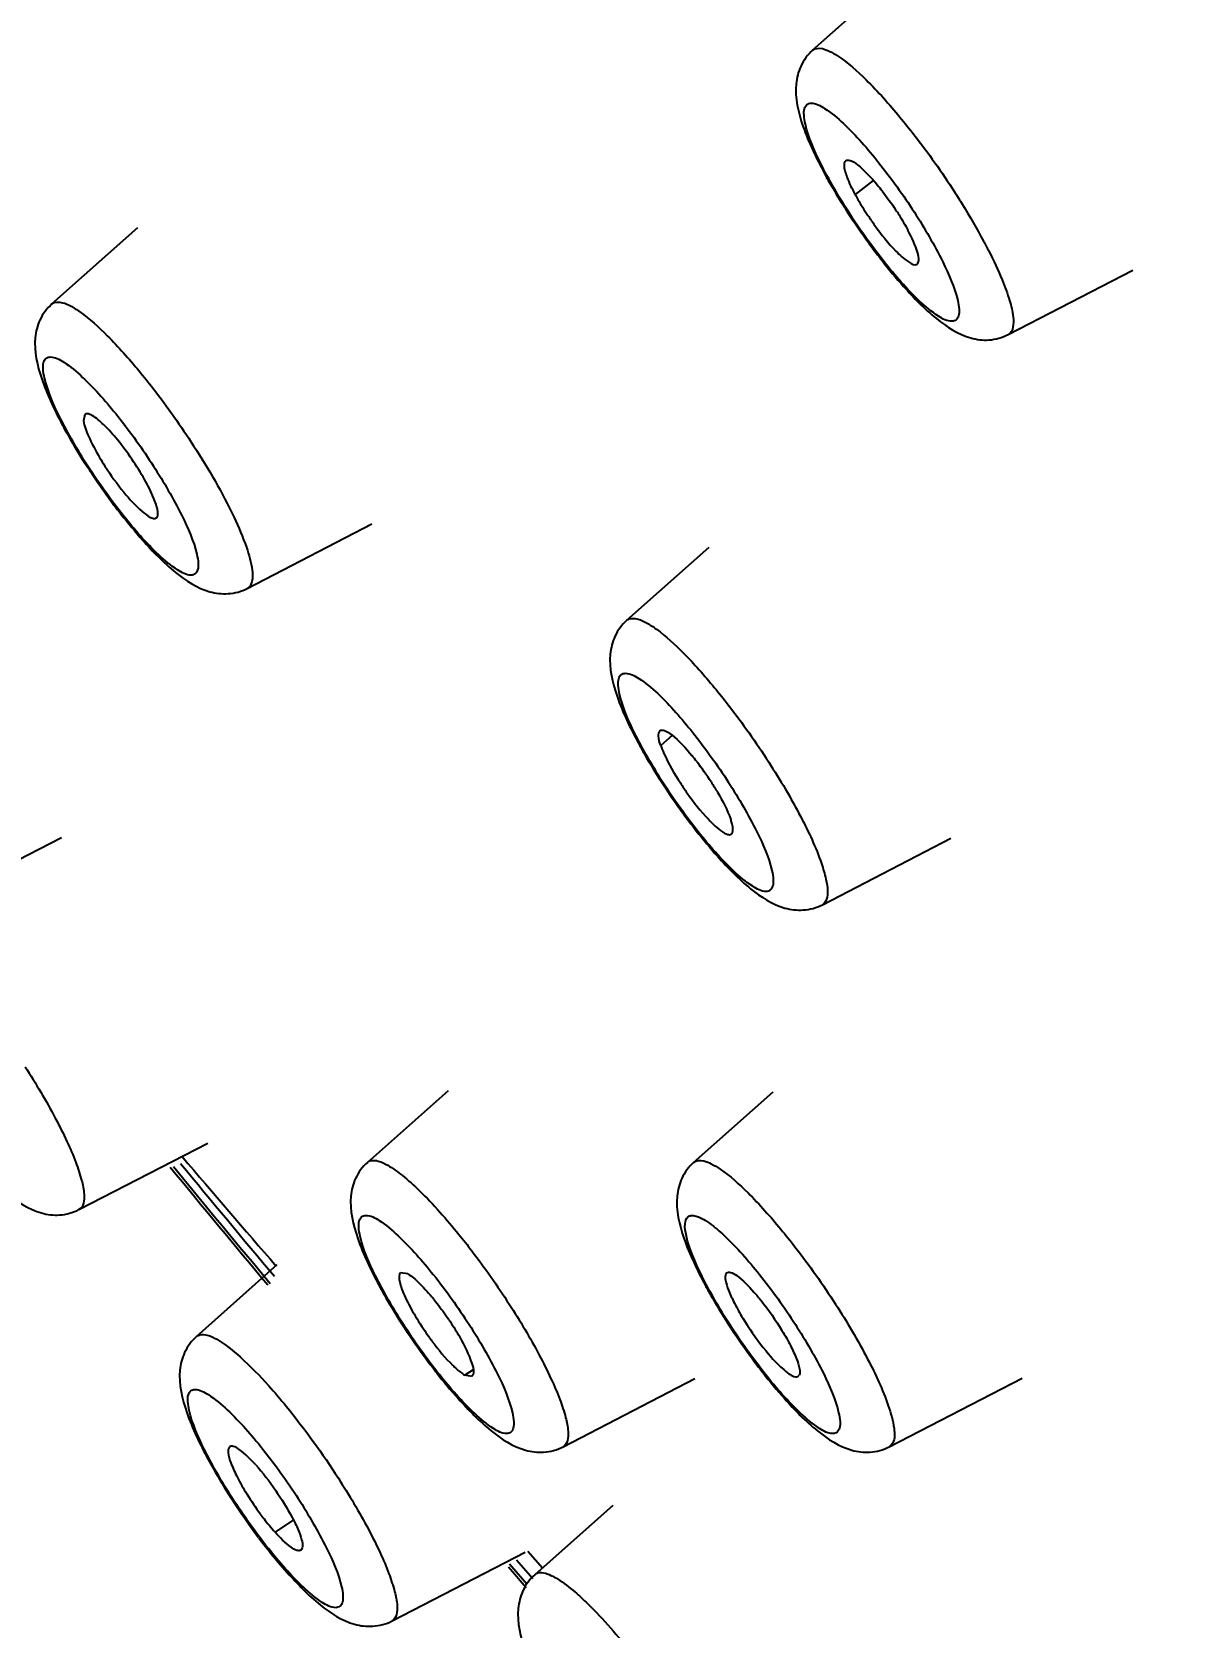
# Model space of a CAD drawing. Extents: x 0 to 3160, y 0 to 2315.
# Drawn here: x 1964.91 to 1973.2, y 1097.11 to 1108.52 of the extents above; entities that cross this region are included whole.
import ezdxf

# ---------------------------------------------------------------- set-up
doc = ezdxf.new("R2010")
doc.units = 0
doc.header["$LTSCALE"] = 3
doc.header["$MEASUREMENT"] = 0
doc.header["$PDMODE"] = 3
doc.header["$PDSIZE"] = -10
doc.layers.get('0').update_dxf_attribs({"linetype": 'CONTINUOUS'})
doc.layers.get('DEFPOINTS').update_dxf_attribs({"linetype": 'CONTINUOUS'})
doc.styles.add('Daelim Dimension', font='')
doc.styles.get('Daelim Dimension').set_extended_font_data('나눔고딕')
doc.dimstyles.new('DEFAULT', dxfattribs={"dimscale": 2, "dimtxt": 2, "dimasz": 2, "dimexe": 0, "dimexo": 2, "dimgap": 1, "dimtad": 1, "dimdec": 1, "dimzin": 9, "dimdsep": 46, "dimtxsty": 'Daelim Dimension', "dimcen": 0.5, "dimclrd": 252, "dimclre": 252, "dimclrt": 3, "dimadec": 1, "dimazin": 0, "dimtfac": 1, "dimtdec": 1, "dimtix": 1, "dimtmove": 0, "dimatfit": 3, "dimfxl": 1, "dimtolj": 1, "dimtzin": 1, "dimlwd": 9, "dimlwe": 9, "dimarcsym": 0})

# ---------------------------------------------------------------- blocks, each defined once
blk = doc.blocks.new('*D8')
at = {"color": 5, "lineweight": 9, "ltscale": 0.5, "transparency": 16777216}
for p, q in [((1965.638, 1392.304), (2311.07, 1392.304)), ((2309.07, 426.811), (2309.07, 1384.304)), ((2143.238, 418.811), (2311.07, 418.811))]:
    blk.add_line(p, q, dxfattribs=at)
at = {"color": 5, "ltscale": 0.5, "transparency": 16777216}
for points in [[(2307.737, 1384.304), (2310.404, 1384.304), (2309.07, 1392.304)], [(2307.737, 426.811), (2310.404, 426.811), (2309.07, 418.811)]]:
    blk.add_solid(points, dxfattribs=at)
at = {"layer": 'DEFPOINTS', "color": 0, "ltscale": 0.5, "transparency": 16777216}
for p in [(1961.638, 1392.304), (2309.07, 1392.304), (2139.238, 418.811)]:
    blk.add_point(p, dxfattribs=at)
at = {"color": 7, "ltscale": 0.5, "transparency": 16777216, "insert": (2293.365, 905.558), "char_height": 20, "attachment_point": 5, "rotation": 90, "style": 'Daelim Dimension'}
blk.add_mtext('\\A1;(920~1380)', dxfattribs=at)

msp = doc.modelspace()

# ---------------------------------------------------------------- linework, layer by layer
at = {"color": 7, "linetype": 'Continuous'}
for p, q in [((1970.49, 1108.393), (1971.088, 1108.925)), ((1965.049, 1106.578), (1965.665, 1107.126)), ((1971.889, 1106.359), (1972.781, 1106.82)), ((1965.285, 1105.788), (1965.276, 1105.743)), ((1966.447, 1104.543), (1967.338, 1105.004)), ((1969.161, 1104.315), (1969.749, 1104.838)), ((1964.185, 1102.28), (1965.117, 1102.762)), ((1970.56, 1102.28), (1971.478, 1102.755)), ((1967.306, 1100.437), (1967.885, 1100.952)), ((1969.639, 1100.437), (1970.208, 1100.942)), ((1965.243, 1100.099), (1966.165, 1100.575)), ((1966.084, 1099.191), (1966.661, 1099.705)), ((1967.595, 1099.639), (1967.542, 1099.646)), ((1969.87, 1099.639), (1969.875, 1099.646)), ((1968.052, 1098.906), (1968.002, 1098.915)), ((1968.705, 1098.402), (1969.648, 1098.89)), ((1970.386, 1098.907), (1970.394, 1098.915)), ((1971.038, 1098.402), (1971.988, 1098.893)), ((1968.503, 1097.487), (1969.063, 1097.985)), ((1967.482, 1097.156), (1968.435, 1097.649)), ((1968.453, 1097.655), (1968.559, 1097.537)), ((1968.442, 1097.393), (1968.314, 1097.54))]:
    msp.add_line(p, q, dxfattribs=at)
at = {"color": 9, "linetype": 'Continuous'}
for p, q in [((1970.922, 1107.462), (1970.795, 1107.362)), ((1969.486, 1103.49), (1969.404, 1103.42)), ((1968.063, 1098.952), (1968.002, 1098.915)), ((1971.064, 1098.43), (1971.038, 1098.402)), ((1966.77, 1097.874), (1966.645, 1097.791)), ((1968.447, 1097.419), (1968.322, 1097.563)), ((1968.371, 1097.594), (1968.488, 1097.46))]:
    msp.add_line(p, q, dxfattribs=at)
at = {"color": 7, "linetype": 'Continuous'}
for centre, radius, start, end in [((1974.585, 1109.716), 4.576, 211.7871, 212.7947), ((1974.746, 1109.821), 4.768, 212.8006, 216.1477), ((1974.629, 1109.734), 4.623, 216.137, 216.9614), ((1968.101, 1107.3), 3.373, 207.9439, 208.3243), ((1968.242, 1107.376), 3.534, 208.3254, 208.8584), ((1969.229, 1107.956), 4.678, 212.7952, 213.753), ((1967.105, 1106.499), 1.995, 210.7207, 212.8051), ((1969.333, 1108.025), 4.803, 213.7477, 216.1374), ((1969.187, 1107.919), 4.623, 216.137, 216.9614), ((1972.49, 1105.187), 3.688, 208.349, 209.7466), ((1973.022, 1105.492), 4.301, 209.7585, 212.8504), ((1968.137, 1102.127), 1.926, 37.6556, 39.334), ((1967.954, 1101.984), 2.158, 32.9653, 37.6818), ((1973.417, 1105.742), 4.768, 212.8006, 216.1477), ((1973.3, 1105.656), 4.623, 216.137, 216.9614), ((2072.919, 1191.615), 140.505, 220.43866, 220.85884), ((2076.889, 1191.622), 143.668, 219.41499, 219.85111), ((1970.497, 1101.234), 3.531, 208.3253, 208.8418), ((1971.561, 1101.864), 4.768, 212.8006, 216.1477), ((1973.895, 1101.864), 4.768, 212.8006, 216.1477), ((1971.445, 1101.777), 4.623, 216.137, 216.9614), ((1973.778, 1101.777), 4.623, 216.137, 216.9614), ((1970.339, 1100.619), 4.768, 212.8006, 216.1477), ((1968.238, 1099.176), 2.111, 211.7778, 216.4607), ((1970.222, 1100.532), 4.623, 216.137, 216.9614), ((1970.091, 1100.433), 4.459, 216.9627, 217.5438)]:
    msp.add_arc(centre, radius, start, end, dxfattribs=at)
at = {"color": 9, "linetype": 'Continuous'}
for centre, radius, start, end in [((2076.043, 1191.005), 142.603, 219.44381, 219.87988), ((2074.988, 1190.25), 141.254, 219.48512, 219.91119)]:
    msp.add_arc(centre, radius, start, end, dxfattribs=at)
at = {"color": 7, "linetype": 'Continuous'}
for points, knots in [([(1970.49, 1108.393), (1970.455, 1108.362), (1970.399, 1108.285), (1970.376, 1108.195), (1970.372, 1108.152)], [0, 0, 0, 0, 0.523602, 1, 1, 1, 1]), ([(1970.372, 1108.152), (1970.362, 1108.05), (1970.417, 1107.823), (1970.516, 1107.622), (1970.574, 1107.514)], [0, 0, 0, 0, 0.453592, 1, 1, 1, 1]), ([(1970.717, 1107.57), (1970.717, 1107.574), (1970.717, 1107.585), (1970.721, 1107.597), (1970.727, 1107.602)], [0, 0, 0, 0, 0.314077, 1, 1, 1, 1]), ([(1970.795, 1107.362), (1970.773, 1107.402), (1970.742, 1107.469), (1970.718, 1107.541), (1970.717, 1107.57)], [0, 0, 0, 0, 0.605107, 1, 1, 1, 1]), ([(1970.727, 1107.602), (1970.735, 1107.609), (1970.771, 1107.605), (1970.848, 1107.546), (1970.91, 1107.481), (1970.953, 1107.429)], [0, 0, 0, 0, 0.107506, 0.308513, 1, 1, 1, 1]), ([(1970.574, 1107.514), (1970.583, 1107.496), (1970.622, 1107.426), (1970.663, 1107.357), (1970.695, 1107.306)], [0, 0, 0, 0, 0.242964, 1, 1, 1, 1]), ([(1970.795, 1107.362), (1970.801, 1107.35), (1970.829, 1107.299), (1970.86, 1107.249), (1970.885, 1107.212)], [0, 0, 0, 0, 0.237259, 1, 1, 1, 1]), ([(1970.953, 1107.429), (1970.965, 1107.415), (1971.01, 1107.358), (1971.053, 1107.298), (1971.084, 1107.252)], [0, 0, 0, 0, 0.240422, 1, 1, 1, 1]), ([(1970.885, 1107.212), (1970.901, 1107.188), (1970.963, 1107.098), (1971.031, 1107.013), (1971.086, 1106.956)], [0, 0, 0, 0, 0.267682, 1, 1, 1, 1]), ([(1971.084, 1107.252), (1971.092, 1107.24), (1971.123, 1107.192), (1971.152, 1107.143), (1971.171, 1107.106)], [0, 0, 0, 0, 0.26011, 1, 1, 1, 1]), ([(1971.237, 1106.862), (1971.245, 1106.868), (1971.253, 1106.899), (1971.233, 1106.982), (1971.199, 1107.053), (1971.171, 1107.106)], [0, 0, 0, 0, 0.113209, 0.315377, 1, 1, 1, 1]), ([(1970.935, 1106.955), (1970.952, 1106.932), (1971.018, 1106.847), (1971.087, 1106.763), (1971.14, 1106.704)], [0, 0, 0, 0, 0.259605, 1, 1, 1, 1]), ([(1971.086, 1106.956), (1971.115, 1106.927), (1971.153, 1106.889), (1971.22, 1106.852), (1971.237, 1106.862)], [0, 0, 0, 0, 0.676142, 1, 1, 1, 1]), ([(1971.14, 1106.704), (1971.213, 1106.622), (1971.354, 1106.476), (1971.531, 1106.36), (1971.621, 1106.335)], [0, 0, 0, 0, 0.539944, 1, 1, 1, 1]), ([(1965.049, 1106.578), (1965.013, 1106.546), (1964.957, 1106.47), (1964.934, 1106.38), (1964.93, 1106.336)], [0, 0, 0, 0, 0.523602, 1, 1, 1, 1]), ([(1964.93, 1106.336), (1964.921, 1106.238), (1964.972, 1106.018), (1965.066, 1105.824), (1965.121, 1105.719)], [0, 0, 0, 0, 0.456059, 1, 1, 1, 1]), ([(1971.621, 1106.335), (1971.663, 1106.323), (1971.756, 1106.312), (1971.847, 1106.337), (1971.889, 1106.359)], [0, 0, 0, 0, 0.476393, 1, 1, 1, 1]), ([(1965.276, 1105.743), (1965.28, 1105.704), (1965.316, 1105.614), (1965.361, 1105.529), (1965.39, 1105.48)], [0, 0, 0, 0, 0.404565, 1, 1, 1, 1]), ([(1965.338, 1105.78), (1965.333, 1105.783), (1965.317, 1105.791), (1965.294, 1105.796), (1965.285, 1105.788)], [0, 0, 0, 0, 0.348028, 1, 1, 1, 1]), ([(1965.712, 1105.322), (1965.656, 1105.421), (1965.563, 1105.558), (1965.432, 1105.706), (1965.368, 1105.762), (1965.338, 1105.78)], [0, 0, 0, 0, 0.576295, 0.825266, 1, 1, 1, 1]), ([(1965.147, 1105.671), (1965.159, 1105.65), (1965.206, 1105.566), (1965.256, 1105.484), (1965.296, 1105.422)], [0, 0, 0, 0, 0.24315, 1, 1, 1, 1]), ([(1965.428, 1105.418), (1965.47, 1105.354), (1965.552, 1105.24), (1965.646, 1105.135), (1965.694, 1105.094)], [0, 0, 0, 0, 0.550881, 1, 1, 1, 1]), ([(1965.806, 1105.094), (1965.802, 1105.127), (1965.773, 1105.206), (1965.736, 1105.279), (1965.712, 1105.322)], [0, 0, 0, 0, 0.40756, 1, 1, 1, 1]), ([(1965.493, 1105.139), (1965.51, 1105.117), (1965.576, 1105.031), (1965.645, 1104.948), (1965.698, 1104.888)], [0, 0, 0, 0, 0.259605, 1, 1, 1, 1]), ([(1965.694, 1105.094), (1965.713, 1105.078), (1965.74, 1105.055), (1965.783, 1105.04), (1965.795, 1105.047)], [0, 0, 0, 0, 0.654681, 1, 1, 1, 1]), ([(1965.795, 1105.047), (1965.797, 1105.048), (1965.81, 1105.061), (1965.808, 1105.08), (1965.806, 1105.094)], [0, 0, 0, 0, 0.187393, 1, 1, 1, 1]), ([(1965.698, 1104.888), (1965.771, 1104.806), (1965.912, 1104.66), (1966.089, 1104.544), (1966.179, 1104.519)], [0, 0, 0, 0, 0.539944, 1, 1, 1, 1]), ([(1966.179, 1104.519), (1966.221, 1104.508), (1966.314, 1104.497), (1966.405, 1104.521), (1966.447, 1104.543)], [0, 0, 0, 0, 0.476393, 1, 1, 1, 1]), ([(1969.161, 1104.315), (1969.126, 1104.283), (1969.07, 1104.207), (1969.047, 1104.117), (1969.043, 1104.073)], [0, 0, 0, 0, 0.523602, 1, 1, 1, 1]), ([(1969.043, 1104.073), (1969.033, 1103.972), (1969.088, 1103.745), (1969.186, 1103.544), (1969.245, 1103.436)], [0, 0, 0, 0, 0.453692, 1, 1, 1, 1]), ([(1969.404, 1103.42), (1969.396, 1103.442), (1969.386, 1103.474), (1969.388, 1103.516), (1969.398, 1103.524)], [0, 0, 0, 0, 0.649419, 1, 1, 1, 1]), ([(1969.398, 1103.524), (1969.406, 1103.532), (1969.443, 1103.525), (1969.52, 1103.467), (1969.583, 1103.401), (1969.627, 1103.348)], [0, 0, 0, 0, 0.109097, 0.312801, 1, 1, 1, 1]), ([(1969.404, 1103.42), (1969.41, 1103.401), (1969.449, 1103.307), (1969.5, 1103.219), (1969.544, 1103.151)], [0, 0, 0, 0, 0.204013, 1, 1, 1, 1]), ([(1969.544, 1103.151), (1969.56, 1103.127), (1969.621, 1103.036), (1969.689, 1102.949), (1969.745, 1102.891)], [0, 0, 0, 0, 0.263908, 1, 1, 1, 1]), ([(1969.764, 1103.159), (1969.78, 1103.134), (1969.833, 1103.048), (1969.881, 1102.959), (1969.904, 1102.89)], [0, 0, 0, 0, 0.286702, 1, 1, 1, 1]), ([(1969.606, 1102.876), (1969.623, 1102.854), (1969.689, 1102.768), (1969.757, 1102.685), (1969.811, 1102.625)], [0, 0, 0, 0, 0.259605, 1, 1, 1, 1]), ([(1969.745, 1102.891), (1969.776, 1102.858), (1969.819, 1102.816), (1969.876, 1102.782), (1969.9, 1102.78), (1969.907, 1102.784)], [0, 0, 0, 0, 0.6712, 0.875403, 1, 1, 1, 1]), ([(1969.907, 1102.784), (1969.918, 1102.79), (1969.924, 1102.835), (1969.912, 1102.867), (1969.904, 1102.89)], [0, 0, 0, 0, 0.338294, 1, 1, 1, 1]), ([(1969.811, 1102.625), (1969.884, 1102.543), (1970.025, 1102.397), (1970.202, 1102.281), (1970.292, 1102.256)], [0, 0, 0, 0, 0.539944, 1, 1, 1, 1]), ([(1970.292, 1102.256), (1970.334, 1102.245), (1970.426, 1102.234), (1970.518, 1102.258), (1970.56, 1102.28)], [0, 0, 0, 0, 0.476393, 1, 1, 1, 1]), ([(1964.493, 1100.444), (1964.567, 1100.362), (1964.708, 1100.216), (1964.884, 1100.1), (1964.975, 1100.075)], [0, 0, 0, 0, 0.539944, 1, 1, 1, 1]), ([(1967.306, 1100.437), (1967.27, 1100.405), (1967.215, 1100.329), (1967.192, 1100.238), (1967.188, 1100.195)], [0, 0, 0, 0, 0.523602, 1, 1, 1, 1]), ([(1969.639, 1100.437), (1969.604, 1100.405), (1969.548, 1100.329), (1969.525, 1100.238), (1969.521, 1100.195)], [0, 0, 0, 0, 0.523602, 1, 1, 1, 1]), ([(1967.188, 1100.195), (1967.178, 1100.094), (1967.233, 1099.867), (1967.331, 1099.666), (1967.389, 1099.558)], [0, 0, 0, 0, 0.453756, 1, 1, 1, 1]), ([(1969.521, 1100.195), (1969.511, 1100.094), (1969.566, 1099.867), (1969.664, 1099.666), (1969.722, 1099.558)], [0, 0, 0, 0, 0.453698, 1, 1, 1, 1]), ([(1964.975, 1100.075), (1965.017, 1100.063), (1965.109, 1100.052), (1965.2, 1100.077), (1965.243, 1100.099)], [0, 0, 0, 0, 0.476393, 1, 1, 1, 1]), ([(1967.542, 1099.646), (1967.529, 1099.635), (1967.535, 1099.574), (1967.567, 1099.488), (1967.631, 1099.362), (1967.686, 1099.275), (1967.718, 1099.229)], [0, 0, 0, 0, 0.109937, 0.327996, 0.638253, 1, 1, 1, 1]), ([(1967.595, 1099.639), (1967.623, 1099.623), (1967.683, 1099.57), (1967.736, 1099.511), (1967.766, 1099.475)], [0, 0, 0, 0, 0.412793, 1, 1, 1, 1]), ([(1969.87, 1099.639), (1969.863, 1099.626), (1969.867, 1099.583), (1969.89, 1099.514), (1969.932, 1099.423), (1969.969, 1099.358), (1969.99, 1099.323)], [0, 0, 0, 0, 0.12861, 0.346394, 0.644463, 1, 1, 1, 1]), ([(1969.875, 1099.646), (1969.882, 1099.652), (1969.913, 1099.651), (1969.98, 1099.605), (1970.033, 1099.552), (1970.07, 1099.509)], [0, 0, 0, 0, 0.113148, 0.313715, 1, 1, 1, 1]), ([(1967.404, 1099.53), (1967.415, 1099.51), (1967.463, 1099.425), (1967.514, 1099.342), (1967.553, 1099.281)], [0, 0, 0, 0, 0.243106, 1, 1, 1, 1]), ([(1967.766, 1099.475), (1967.775, 1099.464), (1967.813, 1099.418), (1967.848, 1099.369), (1967.874, 1099.332)], [0, 0, 0, 0, 0.2407, 1, 1, 1, 1]), ([(1969.722, 1099.558), (1969.735, 1099.535), (1969.787, 1099.441), (1969.843, 1099.349), (1969.887, 1099.281)], [0, 0, 0, 0, 0.241717, 1, 1, 1, 1]), ([(1970.07, 1099.509), (1970.088, 1099.489), (1970.161, 1099.402), (1970.226, 1099.308), (1970.271, 1099.234)], [0, 0, 0, 0, 0.235659, 1, 1, 1, 1]), ([(1967.718, 1099.229), (1967.734, 1099.205), (1967.795, 1099.12), (1967.862, 1099.037), (1967.917, 1098.984)], [0, 0, 0, 0, 0.272559, 1, 1, 1, 1]), ([(1967.874, 1099.332), (1967.883, 1099.32), (1967.915, 1099.272), (1967.945, 1099.223), (1967.967, 1099.186)], [0, 0, 0, 0, 0.255961, 1, 1, 1, 1]), ([(1969.99, 1099.323), (1970.035, 1099.25), (1970.125, 1099.121), (1970.229, 1099.001), (1970.283, 1098.954)], [0, 0, 0, 0, 0.546349, 1, 1, 1, 1]), ([(1970.271, 1099.234), (1970.293, 1099.199), (1970.33, 1099.133), (1970.373, 1099.041), (1970.396, 1098.972), (1970.401, 1098.928), (1970.394, 1098.915)], [0, 0, 0, 0, 0.355194, 0.653311, 0.871609, 1, 1, 1, 1]), ([(1966.084, 1099.191), (1966.048, 1099.159), (1965.992, 1099.083), (1965.969, 1098.993), (1965.965, 1098.95)], [0, 0, 0, 0, 0.523602, 1, 1, 1, 1]), ([(1967.967, 1099.186), (1968.001, 1099.126), (1968.04, 1099.043), (1968.068, 1098.949), (1968.062, 1098.912), (1968.052, 1098.906)], [0, 0, 0, 0, 0.683574, 0.889675, 1, 1, 1, 1]), ([(1967.751, 1098.998), (1967.767, 1098.975), (1967.833, 1098.89), (1967.902, 1098.807), (1967.955, 1098.747)], [0, 0, 0, 0, 0.259605, 1, 1, 1, 1]), ([(1970.084, 1098.998), (1970.101, 1098.975), (1970.167, 1098.89), (1970.235, 1098.807), (1970.289, 1098.747)], [0, 0, 0, 0, 0.259605, 1, 1, 1, 1]), ([(1965.965, 1098.95), (1965.955, 1098.848), (1966.01, 1098.621), (1966.108, 1098.421), (1966.167, 1098.312)], [0, 0, 0, 0, 0.453705, 1, 1, 1, 1]), ([(1967.917, 1098.984), (1967.925, 1098.976), (1967.952, 1098.951), (1967.98, 1098.928), (1968.002, 1098.915)], [0, 0, 0, 0, 0.297552, 1, 1, 1, 1]), ([(1970.283, 1098.954), (1970.303, 1098.937), (1970.33, 1098.913), (1970.375, 1098.899), (1970.386, 1098.906)], [0, 0, 0, 0, 0.659576, 1, 1, 1, 1]), ([(1967.955, 1098.747), (1968.029, 1098.665), (1968.17, 1098.519), (1968.346, 1098.403), (1968.437, 1098.378)], [0, 0, 0, 0, 0.539944, 1, 1, 1, 1]), ([(1970.289, 1098.747), (1970.362, 1098.665), (1970.503, 1098.519), (1970.68, 1098.403), (1970.77, 1098.378)], [0, 0, 0, 0, 0.539944, 1, 1, 1, 1]), ([(1966.167, 1098.312), (1966.179, 1098.29), (1966.231, 1098.196), (1966.287, 1098.104), (1966.331, 1098.035)], [0, 0, 0, 0, 0.241714, 1, 1, 1, 1]), ([(1966.32, 1098.401), (1966.31, 1098.392), (1966.308, 1098.346), (1966.332, 1098.276), (1966.378, 1098.175), (1966.419, 1098.103), (1966.443, 1098.064)], [0, 0, 0, 0, 0.110942, 0.3216, 0.628247, 1, 1, 1, 1]), ([(1966.507, 1098.273), (1966.471, 1098.313), (1966.421, 1098.362), (1966.356, 1098.406), (1966.327, 1098.407), (1966.32, 1098.401)], [0, 0, 0, 0, 0.683882, 0.885781, 1, 1, 1, 1]), ([(1968.437, 1098.378), (1968.479, 1098.366), (1968.571, 1098.355), (1968.662, 1098.38), (1968.705, 1098.402)], [0, 0, 0, 0, 0.476393, 1, 1, 1, 1]), ([(1970.77, 1098.378), (1970.812, 1098.366), (1970.904, 1098.355), (1970.996, 1098.38), (1971.038, 1098.402)], [0, 0, 0, 0, 0.476393, 1, 1, 1, 1]), ([(1966.507, 1098.273), (1966.558, 1098.216), (1966.651, 1098.094), (1966.749, 1097.937), (1966.809, 1097.816), (1966.834, 1097.745), (1966.846, 1097.696), (1966.837, 1097.667), (1966.829, 1097.661)], [0, 0, 0, 0, 0.321182, 0.644983, 0.782035, 0.889195, 0.959679, 1, 1, 1, 1]), ([(1966.54, 1097.921), (1966.549, 1097.909), (1966.582, 1097.865), (1966.617, 1097.822), (1966.645, 1097.791)], [0, 0, 0, 0, 0.26247, 1, 1, 1, 1]), ([(1966.829, 1097.661), (1966.821, 1097.657), (1966.793, 1097.66), (1966.729, 1097.702), (1966.68, 1097.752), (1966.645, 1097.791)], [0, 0, 0, 0, 0.11822, 0.322207, 1, 1, 1, 1]), ([(1966.556, 1097.716), (1966.57, 1097.697), (1966.627, 1097.624), (1966.687, 1097.553), (1966.733, 1097.502)], [0, 0, 0, 0, 0.258884, 1, 1, 1, 1]), ([(1966.733, 1097.502), (1966.806, 1097.42), (1966.947, 1097.273), (1967.124, 1097.158), (1967.214, 1097.132)], [0, 0, 0, 0, 0.539944, 1, 1, 1, 1]), ([(1968.503, 1097.487), (1968.467, 1097.456), (1968.412, 1097.379), (1968.389, 1097.289), (1968.385, 1097.246)], [0, 0, 0, 0, 0.523602, 1, 1, 1, 1]), ([(1968.385, 1097.246), (1968.375, 1097.144), (1968.43, 1096.918), (1968.528, 1096.717), (1968.586, 1096.609)], [0, 0, 0, 0, 0.453732, 1, 1, 1, 1]), ([(1967.214, 1097.132), (1967.256, 1097.121), (1967.349, 1097.11), (1967.44, 1097.134), (1967.482, 1097.156)], [0, 0, 0, 0, 0.476393, 1, 1, 1, 1])]:
    msp.add_open_spline(points, degree=3, knots=knots, dxfattribs=at)
at = {"color": 9, "linetype": 'Continuous'}
for points, knots in [([(1970.49, 1108.393), (1970.508, 1108.409), (1970.557, 1108.41), (1970.614, 1108.385), (1970.65, 1108.365), (1970.669, 1108.353)], [0, 0, 0, 0, 0.367949, 0.64526, 1, 1, 1, 1]), ([(1970.669, 1108.353), (1970.743, 1108.304), (1970.899, 1108.163), (1971.038, 1108.008), (1971.114, 1107.915)], [0, 0, 0, 0, 0.424882, 1, 1, 1, 1]), ([(1970.438, 1107.865), (1970.434, 1107.886), (1970.427, 1107.923), (1970.428, 1107.971), (1970.446, 1108.007), (1970.469, 1108.014), (1970.479, 1108.014)], [0, 0, 0, 0, 0.365131, 0.631135, 0.820486, 1, 1, 1, 1]), ([(1970.479, 1108.014), (1970.514, 1108.015), (1970.6, 1107.966), (1970.669, 1107.908), (1970.711, 1107.868)], [0, 0, 0, 0, 0.371634, 1, 1, 1, 1]), ([(1971.114, 1107.915), (1971.148, 1107.874), (1971.286, 1107.702), (1971.414, 1107.521), (1971.505, 1107.38)], [0, 0, 0, 0, 0.241234, 1, 1, 1, 1]), ([(1970.748, 1107.234), (1970.675, 1107.348), (1970.557, 1107.551), (1970.461, 1107.768), (1970.438, 1107.865)], [0, 0, 0, 0, 0.578747, 1, 1, 1, 1]), ([(1970.711, 1107.868), (1970.802, 1107.783), (1970.98, 1107.578), (1971.138, 1107.357), (1971.218, 1107.234)], [0, 0, 0, 0, 0.460312, 1, 1, 1, 1]), ([(1971.505, 1107.38), (1971.524, 1107.35), (1971.596, 1107.235), (1971.665, 1107.117), (1971.712, 1107.028)], [0, 0, 0, 0, 0.259338, 1, 1, 1, 1]), ([(1971.255, 1106.599), (1971.164, 1106.685), (1970.985, 1106.89), (1970.827, 1107.111), (1970.748, 1107.234)], [0, 0, 0, 0, 0.460312, 1, 1, 1, 1]), ([(1971.218, 1107.234), (1971.291, 1107.12), (1971.409, 1106.916), (1971.505, 1106.699), (1971.528, 1106.603)], [0, 0, 0, 0, 0.578747, 1, 1, 1, 1]), ([(1971.712, 1107.028), (1971.726, 1107.004), (1971.773, 1106.913), (1971.817, 1106.819), (1971.846, 1106.75)], [0, 0, 0, 0, 0.269168, 1, 1, 1, 1]), ([(1971.846, 1106.75), (1971.865, 1106.701), (1971.898, 1106.612), (1971.93, 1106.489), (1971.928, 1106.379), (1971.889, 1106.359)], [0, 0, 0, 0, 0.385609, 0.679921, 1, 1, 1, 1]), ([(1965.049, 1106.578), (1965.068, 1106.595), (1965.124, 1106.593), (1965.188, 1106.562), (1965.228, 1106.537), (1965.25, 1106.521)], [0, 0, 0, 0, 0.35786, 0.638307, 1, 1, 1, 1]), ([(1971.487, 1106.454), (1971.452, 1106.453), (1971.366, 1106.502), (1971.297, 1106.56), (1971.255, 1106.599)], [0, 0, 0, 0, 0.371634, 1, 1, 1, 1]), ([(1971.528, 1106.603), (1971.532, 1106.582), (1971.539, 1106.545), (1971.538, 1106.496), (1971.52, 1106.46), (1971.497, 1106.454), (1971.487, 1106.454)], [0, 0, 0, 0, 0.365131, 0.631135, 0.820486, 1, 1, 1, 1]), ([(1965.25, 1106.521), (1965.32, 1106.471), (1965.468, 1106.335), (1965.601, 1106.186), (1965.673, 1106.099)], [0, 0, 0, 0, 0.432507, 1, 1, 1, 1]), ([(1964.997, 1106.049), (1964.992, 1106.07), (1964.985, 1106.107), (1964.986, 1106.156), (1965.004, 1106.192), (1965.027, 1106.199), (1965.038, 1106.199)], [0, 0, 0, 0, 0.365131, 0.631135, 0.820486, 1, 1, 1, 1]), ([(1965.038, 1106.199), (1965.072, 1106.199), (1965.158, 1106.151), (1965.227, 1106.093), (1965.269, 1106.053)], [0, 0, 0, 0, 0.371634, 1, 1, 1, 1]), ([(1965.673, 1106.099), (1965.707, 1106.058), (1965.845, 1105.885), (1965.972, 1105.705), (1966.063, 1105.564)], [0, 0, 0, 0, 0.241281, 1, 1, 1, 1]), ([(1965.306, 1105.418), (1965.233, 1105.533), (1965.115, 1105.736), (1965.019, 1105.953), (1964.997, 1106.049)], [0, 0, 0, 0, 0.578747, 1, 1, 1, 1]), ([(1965.269, 1106.053), (1965.36, 1105.967), (1965.539, 1105.762), (1965.697, 1105.541), (1965.776, 1105.418)], [0, 0, 0, 0, 0.460312, 1, 1, 1, 1]), ([(1966.063, 1105.564), (1966.169, 1105.399), (1966.308, 1105.162), (1966.437, 1104.858), (1966.475, 1104.73), (1966.482, 1104.674)], [0, 0, 0, 0, 0.596653, 0.829623, 1, 1, 1, 1]), ([(1965.813, 1104.784), (1965.722, 1104.869), (1965.544, 1105.075), (1965.386, 1105.295), (1965.306, 1105.418)], [0, 0, 0, 0, 0.460312, 1, 1, 1, 1]), ([(1965.776, 1105.418), (1965.849, 1105.304), (1965.967, 1105.101), (1966.063, 1104.884), (1966.086, 1104.787)], [0, 0, 0, 0, 0.578747, 1, 1, 1, 1]), ([(1966.045, 1104.638), (1966.01, 1104.638), (1965.924, 1104.686), (1965.855, 1104.744), (1965.813, 1104.784)], [0, 0, 0, 0, 0.371634, 1, 1, 1, 1]), ([(1966.086, 1104.787), (1966.091, 1104.766), (1966.097, 1104.73), (1966.096, 1104.681), (1966.078, 1104.645), (1966.055, 1104.638), (1966.045, 1104.638)], [0, 0, 0, 0, 0.365131, 0.631135, 0.820486, 1, 1, 1, 1]), ([(1966.482, 1104.674), (1966.484, 1104.658), (1966.488, 1104.614), (1966.474, 1104.557), (1966.447, 1104.543)], [0, 0, 0, 0, 0.343028, 1, 1, 1, 1]), ([(1969.161, 1104.315), (1969.182, 1104.333), (1969.241, 1104.329), (1969.308, 1104.295), (1969.35, 1104.268), (1969.373, 1104.251)], [0, 0, 0, 0, 0.353998, 0.635673, 1, 1, 1, 1]), ([(1969.373, 1104.251), (1969.442, 1104.201), (1969.586, 1104.067), (1969.717, 1103.92), (1969.787, 1103.834)], [0, 0, 0, 0, 0.43551, 1, 1, 1, 1]), ([(1969.109, 1103.787), (1969.105, 1103.807), (1969.098, 1103.844), (1969.099, 1103.893), (1969.117, 1103.929), (1969.14, 1103.936), (1969.15, 1103.936)], [0, 0, 0, 0, 0.365131, 0.631135, 0.820486, 1, 1, 1, 1]), ([(1969.15, 1103.936), (1969.185, 1103.936), (1969.271, 1103.888), (1969.34, 1103.83), (1969.382, 1103.79)], [0, 0, 0, 0, 0.371634, 1, 1, 1, 1]), ([(1969.419, 1103.155), (1969.346, 1103.27), (1969.228, 1103.473), (1969.132, 1103.69), (1969.109, 1103.787)], [0, 0, 0, 0, 0.578747, 1, 1, 1, 1]), ([(1969.382, 1103.79), (1969.473, 1103.704), (1969.651, 1103.499), (1969.809, 1103.278), (1969.889, 1103.155)], [0, 0, 0, 0, 0.460312, 1, 1, 1, 1]), ([(1969.787, 1103.834), (1969.821, 1103.793), (1969.958, 1103.622), (1970.085, 1103.442), (1970.176, 1103.301)], [0, 0, 0, 0, 0.241351, 1, 1, 1, 1]), ([(1970.176, 1103.301), (1970.258, 1103.174), (1970.397, 1102.938), (1970.514, 1102.69), (1970.553, 1102.575)], [0, 0, 0, 0, 0.555338, 1, 1, 1, 1]), ([(1969.926, 1102.521), (1969.835, 1102.606), (1969.656, 1102.812), (1969.498, 1103.032), (1969.419, 1103.155)], [0, 0, 0, 0, 0.460312, 1, 1, 1, 1]), ([(1969.889, 1103.155), (1969.962, 1103.041), (1970.08, 1102.838), (1970.176, 1102.621), (1970.199, 1102.524)], [0, 0, 0, 0, 0.578747, 1, 1, 1, 1]), ([(1970.553, 1102.575), (1970.566, 1102.538), (1970.585, 1102.471), (1970.603, 1102.376), (1970.59, 1102.296), (1970.56, 1102.28)], [0, 0, 0, 0, 0.376236, 0.664912, 1, 1, 1, 1]), ([(1970.158, 1102.375), (1970.123, 1102.375), (1970.037, 1102.423), (1969.968, 1102.481), (1969.926, 1102.521)], [0, 0, 0, 0, 0.371634, 1, 1, 1, 1]), ([(1970.199, 1102.524), (1970.203, 1102.503), (1970.21, 1102.467), (1970.209, 1102.418), (1970.191, 1102.382), (1970.168, 1102.375), (1970.158, 1102.375)], [0, 0, 0, 0, 0.365131, 0.631135, 0.820486, 1, 1, 1, 1]), ([(1964.858, 1101.12), (1964.935, 1101.001), (1965.039, 1100.826), (1965.155, 1100.594), (1965.219, 1100.447), (1965.261, 1100.318), (1965.285, 1100.21), (1965.277, 1100.116), (1965.243, 1100.099)], [0, 0, 0, 0, 0.376855, 0.543148, 0.687781, 0.806869, 0.89777, 1, 1, 1, 1]), ([(1967.306, 1100.437), (1967.313, 1100.443), (1967.338, 1100.455), (1967.392, 1100.447), (1967.429, 1100.428), (1967.451, 1100.416)], [0, 0, 0, 0, 0.18076, 0.518442, 1, 1, 1, 1]), ([(1967.451, 1100.416), (1967.488, 1100.395), (1967.567, 1100.337), (1967.743, 1100.177), (1967.872, 1100.03), (1967.96, 1099.921)], [0, 0, 0, 0, 0.179375, 0.411177, 1, 1, 1, 1]), ([(1969.639, 1100.437), (1969.658, 1100.453), (1969.71, 1100.452), (1969.77, 1100.425), (1969.808, 1100.403), (1969.828, 1100.389)], [0, 0, 0, 0, 0.363538, 0.642192, 1, 1, 1, 1]), ([(1969.828, 1100.389), (1969.9, 1100.34), (1970.053, 1100.201), (1970.189, 1100.048), (1970.263, 1099.958)], [0, 0, 0, 0, 0.42829, 1, 1, 1, 1]), ([(1967.254, 1099.908), (1967.249, 1099.929), (1967.243, 1099.966), (1967.243, 1100.014), (1967.261, 1100.05), (1967.284, 1100.057), (1967.295, 1100.057)], [0, 0, 0, 0, 0.365219, 0.631331, 0.820703, 1, 1, 1, 1]), ([(1967.295, 1100.057), (1967.329, 1100.058), (1967.415, 1100.009), (1967.484, 1099.951), (1967.526, 1099.911)], [0, 0, 0, 0, 0.371508, 1, 1, 1, 1]), ([(1969.587, 1099.91), (1969.58, 1099.939), (1969.571, 1099.984), (1969.587, 1100.045), (1969.621, 1100.059), (1969.651, 1100.056), (1969.686, 1100.043), (1969.71, 1100.029), (1969.723, 1100.021)], [0, 0, 0, 0, 0.320856, 0.514416, 0.59802, 0.699846, 0.83232, 1, 1, 1, 1]), ([(1969.723, 1100.021), (1969.733, 1100.015), (1969.781, 1099.982), (1969.825, 1099.944), (1969.858, 1099.913)], [0, 0, 0, 0, 0.212523, 1, 1, 1, 1]), ([(1967.564, 1099.277), (1967.49, 1099.391), (1967.373, 1099.594), (1967.276, 1099.811), (1967.254, 1099.908)], [0, 0, 0, 0, 0.578658, 1, 1, 1, 1]), ([(1967.526, 1099.911), (1967.617, 1099.826), (1967.796, 1099.621), (1967.954, 1099.4), (1968.033, 1099.277)], [0, 0, 0, 0, 0.46033, 1, 1, 1, 1]), ([(1967.96, 1099.921), (1967.992, 1099.883), (1968.118, 1099.721), (1968.236, 1099.553), (1968.32, 1099.423)], [0, 0, 0, 0, 0.243017, 1, 1, 1, 1]), ([(1969.897, 1099.277), (1969.823, 1099.392), (1969.706, 1099.595), (1969.609, 1099.813), (1969.587, 1099.91)], [0, 0, 0, 0, 0.579316, 1, 1, 1, 1]), ([(1969.858, 1099.913), (1969.949, 1099.828), (1970.128, 1099.622), (1970.287, 1099.401), (1970.367, 1099.277)], [0, 0, 0, 0, 0.459871, 1, 1, 1, 1]), ([(1970.263, 1099.958), (1970.297, 1099.917), (1970.435, 1099.745), (1970.563, 1099.564), (1970.654, 1099.423)], [0, 0, 0, 0, 0.241237, 1, 1, 1, 1]), ([(1968.32, 1099.423), (1968.397, 1099.304), (1968.501, 1099.129), (1968.617, 1098.897), (1968.681, 1098.75), (1968.723, 1098.621), (1968.747, 1098.513), (1968.739, 1098.419), (1968.705, 1098.402)], [0, 0, 0, 0, 0.376862, 0.543157, 0.687792, 0.806878, 0.897773, 1, 1, 1, 1]), ([(1970.654, 1099.423), (1970.736, 1099.295), (1970.875, 1099.06), (1970.992, 1098.811), (1971.031, 1098.696)], [0, 0, 0, 0, 0.555404, 1, 1, 1, 1]), ([(1968.073, 1098.641), (1967.981, 1098.726), (1967.802, 1098.932), (1967.643, 1099.153), (1967.564, 1099.277)], [0, 0, 0, 0, 0.459871, 1, 1, 1, 1]), ([(1968.033, 1099.277), (1968.107, 1099.162), (1968.225, 1098.959), (1968.321, 1098.741), (1968.343, 1098.644)], [0, 0, 0, 0, 0.579316, 1, 1, 1, 1]), ([(1970.404, 1098.643), (1970.313, 1098.728), (1970.134, 1098.933), (1969.976, 1099.154), (1969.897, 1099.277)], [0, 0, 0, 0, 0.460312, 1, 1, 1, 1]), ([(1970.367, 1099.277), (1970.44, 1099.163), (1970.558, 1098.96), (1970.654, 1098.742), (1970.676, 1098.646)], [0, 0, 0, 0, 0.578747, 1, 1, 1, 1]), ([(1966.084, 1099.191), (1966.09, 1099.197), (1966.116, 1099.21), (1966.169, 1099.201), (1966.207, 1099.183), (1966.229, 1099.171)], [0, 0, 0, 0, 0.180707, 0.517858, 1, 1, 1, 1]), ([(1966.229, 1099.171), (1966.289, 1099.136), (1966.419, 1099.03), (1966.535, 1098.91), (1966.6, 1098.839)], [0, 0, 0, 0, 0.419475, 1, 1, 1, 1]), ([(1966.031, 1098.663), (1966.027, 1098.684), (1966.02, 1098.72), (1966.021, 1098.769), (1966.039, 1098.805), (1966.062, 1098.812), (1966.072, 1098.812)], [0, 0, 0, 0, 0.365131, 0.631135, 0.820486, 1, 1, 1, 1]), ([(1966.072, 1098.812), (1966.107, 1098.812), (1966.193, 1098.764), (1966.262, 1098.706), (1966.304, 1098.666)], [0, 0, 0, 0, 0.371634, 1, 1, 1, 1]), ([(1966.6, 1098.839), (1966.643, 1098.791), (1966.821, 1098.58), (1966.983, 1098.356), (1967.098, 1098.178)], [0, 0, 0, 0, 0.233198, 1, 1, 1, 1]), ([(1966.341, 1098.032), (1966.268, 1098.146), (1966.15, 1098.349), (1966.054, 1098.566), (1966.031, 1098.663)], [0, 0, 0, 0, 0.578747, 1, 1, 1, 1]), ([(1966.304, 1098.666), (1966.395, 1098.581), (1966.574, 1098.375), (1966.732, 1098.155), (1966.811, 1098.032)], [0, 0, 0, 0, 0.460312, 1, 1, 1, 1]), ([(1971.031, 1098.696), (1971.05, 1098.643), (1971.074, 1098.557), (1971.079, 1098.461), (1971.064, 1098.43)], [0, 0, 0, 0, 0.620509, 1, 1, 1, 1]), ([(1968.303, 1098.497), (1968.269, 1098.496), (1968.183, 1098.544), (1968.115, 1098.601), (1968.073, 1098.641)], [0, 0, 0, 0, 0.371292, 1, 1, 1, 1]), ([(1968.343, 1098.644), (1968.348, 1098.624), (1968.354, 1098.587), (1968.353, 1098.539), (1968.336, 1098.504), (1968.313, 1098.497), (1968.303, 1098.497)], [0, 0, 0, 0, 0.364385, 0.630372, 0.820329, 1, 1, 1, 1]), ([(1970.636, 1098.497), (1970.601, 1098.496), (1970.515, 1098.545), (1970.446, 1098.603), (1970.404, 1098.643)], [0, 0, 0, 0, 0.371634, 1, 1, 1, 1]), ([(1970.676, 1098.646), (1970.681, 1098.625), (1970.688, 1098.588), (1970.687, 1098.54), (1970.669, 1098.504), (1970.646, 1098.497), (1970.636, 1098.497)], [0, 0, 0, 0, 0.365131, 0.631135, 0.820486, 1, 1, 1, 1]), ([(1967.098, 1098.178), (1967.174, 1098.059), (1967.279, 1097.883), (1967.395, 1097.652), (1967.458, 1097.504), (1967.5, 1097.375), (1967.525, 1097.268), (1967.516, 1097.174), (1967.482, 1097.156)], [0, 0, 0, 0, 0.376855, 0.543148, 0.687781, 0.806869, 0.89777, 1, 1, 1, 1]), ([(1966.848, 1097.397), (1966.757, 1097.483), (1966.579, 1097.688), (1966.421, 1097.909), (1966.341, 1098.032)], [0, 0, 0, 0, 0.460312, 1, 1, 1, 1]), ([(1966.811, 1098.032), (1966.884, 1097.917), (1967.002, 1097.714), (1967.098, 1097.497), (1967.121, 1097.401)], [0, 0, 0, 0, 0.578747, 1, 1, 1, 1]), ([(1968.503, 1097.487), (1968.509, 1097.493), (1968.551, 1097.514), (1968.599, 1097.493), (1968.631, 1097.476)], [0, 0, 0, 0, 0.19047, 1, 1, 1, 1]), ([(1967.08, 1097.251), (1967.045, 1097.251), (1966.959, 1097.299), (1966.89, 1097.358), (1966.848, 1097.397)], [0, 0, 0, 0, 0.371634, 1, 1, 1, 1]), ([(1967.121, 1097.401), (1967.126, 1097.38), (1967.132, 1097.343), (1967.131, 1097.294), (1967.113, 1097.258), (1967.09, 1097.252), (1967.08, 1097.251)], [0, 0, 0, 0, 0.365131, 0.631135, 0.820486, 1, 1, 1, 1]), ([(1968.631, 1097.476), (1968.643, 1097.47), (1968.699, 1097.438), (1968.75, 1097.397), (1968.789, 1097.364)], [0, 0, 0, 0, 0.208817, 1, 1, 1, 1]), ([(1968.789, 1097.364), (1968.821, 1097.337), (1968.967, 1097.201), (1969.097, 1097.049), (1969.195, 1096.926)], [0, 0, 0, 0, 0.211164, 1, 1, 1, 1])]:
    msp.add_open_spline(points, degree=3, knots=knots, dxfattribs=at)

# ---------------------------------------------------------------- dimensions: what is measured, and where the dimension line sits
at = {"color": 5, "ltscale": 0.5}
dim = msp.add_linear_dim(base=(2309.07, 1392.304), p1=(2139.238, 418.811), p2=(1961.638, 1392.304), angle=90, text='(920~1380)', dimstyle='DEFAULT', override={"dimtxt": 10, "dimasz": 4, "dimexe": 1, "dimdec": 0, "dimclrd": 5, "dimclre": 5, "dimclrt": 7}, dxfattribs=at)
dim.commit()
dim.dimension.update_dxf_attribs({"geometry": '*D8', "text_midpoint": (2309.07, 905.558), "dimtype": 160})

doc.saveas('drawing.dxf')
